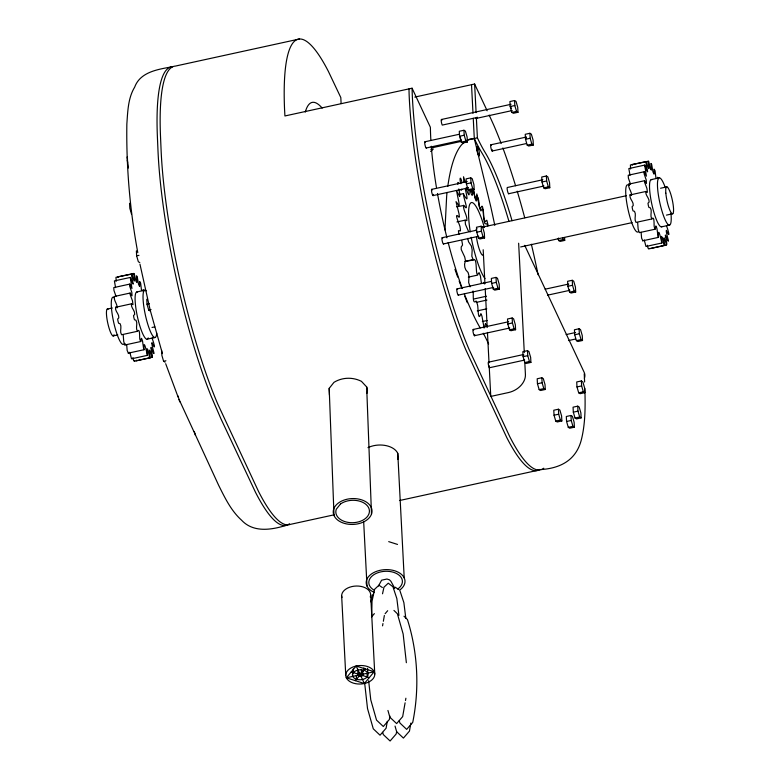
<?xml version="1.0" encoding="UTF-8"?>
<svg xmlns="http://www.w3.org/2000/svg" width="780" height="780" viewBox="0 0 780 780"><rect width="100%" height="100%" fill="white"/><g stroke="black" fill="none" stroke-linecap="round" stroke-linejoin="round"><path stroke-width="1.17" d="M444.961 229.973L446.657 196.189A360.428 69.703 77.7 0 1 447.047 192.445M371.699 617.048L372.011 601.331L374.663 589.231L378.944 585.215L382.375 587.554M117.712 277.417L117.751 276.851L134.238 273.644L136.003 281.278L136.958 282.418L136.519 275.808L137.251 276.822L138.557 284.378L139.62 286.484L139.669 281.502L140.644 283.15L141.511 290.521M133.624 273.38C135.145 283.267 134.706 283.715 131.849 273.848L115.966 277.319L116.162 281.317M132.931 357.581C132.912 358.166 133.838 362.437 134.472 360.662M134.433 361.238L150.306 357.767C148.795 347.89 149.224 347.441 152.09 357.298C153.494 356.665 148.346 340.002 152.636 351.302C156.429 359.336 150.95 343.951 151.983 342.654C156.858 353.447 153.221 340.616 151.983 338.12M632.141 165.077L632.18 164.512L648.667 161.294L650.432 168.928L651.398 170.079L650.949 163.459L651.68 164.482L652.987 172.039L654.059 174.135L654.098 169.162L655.083 170.8L655.951 178.181M648.063 161.041C649.584 170.918 649.145 171.366 646.279 161.509L630.406 164.98L630.591 168.977M647.371 245.232C647.351 245.827 648.277 250.097 648.911 248.323M648.862 248.888L664.745 245.427C663.224 235.541 663.663 235.092 666.52 244.959C667.924 244.325 662.776 227.662 667.075 238.963C670.868 246.997 665.389 231.611 666.413 230.314C671.297 241.098 667.66 228.267 666.422 225.771M115.577 287.606L114.397 280.907L130.28 277.446L131.957 288.493L129.841 284.076L129.655 286.036L131.849 292.51L132.015 295.796L130.153 293.036L130.133 294.538L132.483 300.807L132.99 304.678L131.42 303.82L115.537 307.291C114.894 311.454 119.252 313.745 118.813 317.909L117.663 319.02L117.994 321.165L118.589 323.242L120.081 323.671C122.216 327.269 119.252 331.227 121.582 334.747L137.456 331.285C140.195 327.454 139.445 337.321 139.786 339.046C141.999 346.369 140.176 332.816 142.545 341.143C145.928 365.459 141.258 327.649 147.42 355.348L131.537 358.81L129.802 352.267M131.42 303.82C130.767 307.983 135.135 310.284 134.686 314.438L133.536 315.559L133.877 317.704L134.462 319.781L135.954 320.2C138.099 323.798 135.135 327.756 137.456 331.285M630.006 175.266L628.836 168.568L644.709 165.097L646.386 176.153L644.28 171.736L644.095 173.686L646.279 180.17L646.454 183.446L644.592 180.697L644.572 182.189L646.922 188.458L647.419 192.328L645.85 191.48L629.977 194.941C629.323 199.114 633.692 201.406 633.243 205.559L632.092 206.68L632.434 208.826L633.019 210.902L634.51 211.331C636.655 214.929 633.692 218.887 636.022 222.407L651.895 218.936C654.634 215.114 653.874 224.971 654.215 226.707C656.438 234.019 654.615 220.477 656.984 228.793C660.367 253.12 655.688 215.299 661.85 242.999L645.976 246.47L644.231 239.918M645.85 191.48C645.206 195.643 649.565 197.935 649.126 202.088L647.975 203.209L648.307 205.355L648.901 207.431L650.393 207.86C652.529 211.458 649.565 215.416 651.895 218.936M484.906 326.128L485.404 323.573A8.785 1.696 77.7 0 1 486.447 325.533L486.749 326.479M465.387 189.442C467.922 200.577 467.688 201.367 463.544 194.22C463.076 196.999 469.794 213.847 463.934 205.471L456.524 206.807M382.551 625.852L382.96 623.551M383.36 621.26L384.365 615.508M387.309 721.325L386.1 728.218L380.045 735.208L373.279 728.812L367.517 708.562L364.709 683.465M389.961 716.069L389.356 719.521L383.311 726.502L376.535 720.115L370.773 699.855L368.638 680.735M395.041 726.073L396.64 731.698L396.152 734.009L390.098 741L383.331 734.604L382.688 732.352M405.093 702.819L402.675 716.606L396.62 723.596L389.854 717.2L387.933 710.453M405.493 700.518L405.892 698.217M410.875 723.06L409.461 731.104L403.416 738.094L396.64 731.698M140.819 341.513L124.936 344.984L125.18 343.785M142.876 290.833L143.12 289.633L143.754 290.959M657.316 178.493L657.55 177.294L658.193 178.62M370.939 601.916L372.382 595.316L373.532 593.941M382.522 593.794L383.974 587.203L388.255 583.187L392.944 586.784L396.844 598.572L398.921 615.391M467.825 187.424L467.707 187.834A8.785 1.696 77.7 0 1 467.23 187.717M147.42 355.348L146.971 348.728L147.937 349.879L149.419 356.811L150.306 357.767M661.85 242.999L661.411 236.389L662.366 237.53L663.848 244.462L664.745 245.427M153.904 337.798L153.075 337.155M644.592 180.697L628.709 184.158C627.988 188.272 631.888 191.363 631.566 195.497M668.333 225.449L667.505 224.816M378.505 585.936L381.615 580.183L386.919 579.023L389.435 579.813L390.926 581.324L394.709 588.198M136.646 360.233L136.207 360.769L152.09 357.298M463.564 205.267C462.969 210.561 467.454 215.251 466.879 220.662L465.163 220.155L456.953 221.939M334.015 515.56L329.189 388.362L333.986 382.327C342.332 377.218 352.726 376.954 361.423 381.322L366.668 386.929A19.412 12.363 -3 0 1 366.922 393.325M371.797 616.609L374.371 613.626M385.115 613.704L387.68 610.711M346.349 677.81L356.168 666.032L374.185 671.736L364.367 683.524L346.349 677.81L374.185 671.736M355.358 680.667L365.177 668.879M465.163 220.155L465.416 224.25L468.458 231.27M131.849 273.848C130.611 276.578 136.471 293.251 130.28 277.446M646.279 161.509C645.05 164.239 650.9 180.901 644.709 165.097M430.657 151.447L433.27 149.058L430.901 149.575M464.285 142.282L461.672 144.68A360.428 69.703 77.7 0 0 447.788 186.469M393.715 588.549L395.284 587.233L398.716 589.573M466.596 140.624L469.765 139.094L474.318 138.557A141.287 27.319 77.7 0 0 481.816 152.782A135.272 26.159 77.7 0 1 489.304 167.008A134.843 26.081 77.7 0 1 508.94 221.364M464.968 261.495L474.796 259.76C477.311 261.7 475.137 280.273 479.056 272.581L480.46 276.11L481.416 283.501M126.672 344.614L127.169 350.512L128.388 353.116M641.101 232.264L641.608 238.173L642.827 240.776M299.452 39L175.403 66.085A197.34 38.161 77.7 0 0 160.505 136.334L161.06 149.272A190.076 36.758 77.7 0 0 217.854 404.245L258.56 491.517A199.592 38.6 77.7 0 0 290.267 524.394L334.191 514.8M430.882 140.439A125.326 24.238 77.7 0 1 430.414 128.612L430.336 127.189L412.074 88.208L284.924 115.966L284.554 109.249A197.34 38.161 77.7 0 1 328.458 71.545L340.811 97.558L341.113 103.564M414.814 97.081L474.62 84.016L487.168 110.789M514.566 100.532L509.915 101.556L510.169 106.538L511.885 112.408L513.337 113.285L517.988 112.271L517.725 107.289L516.019 101.419L514.566 100.532L514.819 105.524L516.535 111.384L517.988 112.271M441.548 119.467L511.056 104.286M510.169 106.538L514.819 105.524M477.145 117.097A3.237 0.624 77.7 0 1 476.356 117.643L442.25 125.093A3.237 0.624 77.7 0 1 441.207 120.646A3.237 0.624 77.7 0 1 441.987 120.11M475.673 118.531L512.197 110.555M511.885 112.408L516.535 111.384M463.954 130.26L459.303 131.274L459.556 136.266L461.273 142.126L462.725 143.013L467.376 141.999L467.113 137.017L465.406 131.147L463.954 130.26L464.207 135.242L465.923 141.112L467.376 141.999M425.051 141.745L459.264 134.267M459.556 136.266L464.207 135.242M426.182 148.005L461.575 140.283A3.237 0.624 77.7 0 1 461.136 139.639M431.584 147.888L461.311 141.365M467.2 140.117L477.399 137.845A141.287 27.319 77.7 0 0 484.916 152.1A135.272 26.159 77.7 0 1 492.404 166.325A134.843 26.081 77.7 0 1 512.041 220.681M461.273 142.126L465.923 141.112M529.903 133.282L525.252 134.297L525.505 139.279L527.221 145.148L528.674 146.035L533.325 145.022L533.072 140.03L531.356 134.16L529.903 133.282L530.166 138.265L531.872 144.134L533.325 145.022M491 144.758L526.393 137.036M525.505 139.279L530.166 138.265M492.141 151.028L526.354 143.559M527.221 145.148L531.872 144.134M470.769 177.85L466.118 178.864L466.372 183.846L468.088 189.716L469.54 190.593L474.191 189.579L473.928 184.597L472.222 178.727L470.769 177.85L471.023 182.832L472.738 188.701L474.191 189.579M431.866 189.326L467.259 181.594M139.796 262.606L138.343 261.719L136.636 255.859L138.957 255.343M466.372 183.846L471.023 182.832M432.998 195.595L468.39 187.863M468.088 189.716L472.738 188.701M460.122 194.327L463.642 193.557M546.39 175.987L541.739 177.011L541.993 181.993L543.699 187.863L545.152 188.74L549.803 187.726L549.549 182.744L547.843 176.875L546.39 175.987L546.643 180.98L548.35 186.839L549.803 187.726M542.88 179.741L507.488 187.473A3.237 0.624 77.7 0 0 507.497 190.993A3.237 0.624 77.7 0 0 508.911 193.537M541.993 181.993L546.643 180.98M508.618 193.732L544.011 186.011M543.699 187.863L548.35 186.839M129.841 284.076L113.782 287.596L113.958 290.472L116.074 296.498M644.28 171.736L628.212 175.246L628.397 178.123L630.503 184.158M130.153 293.036L114.27 296.507C113.548 300.622 117.458 303.712 117.136 307.837M136.773 291.974L144.709 290.238M651.212 179.624L659.149 177.889M481.153 226.22L476.502 227.233L476.765 232.216L478.471 238.085L479.924 238.972L484.575 237.949L484.322 232.966L482.606 227.097L481.153 226.22L481.416 231.202L483.122 237.071L484.575 237.949M107.211 309.094L112.34 307.973M481.591 227.331L626.203 195.751M660.582 188.243L666.919 186.859M442.25 237.695L476.463 230.227M150.189 310.976L148.736 310.089L147.02 304.229L149.351 303.722M476.765 232.216L481.416 231.202M443.391 243.964L478.784 236.233M148.736 310.089L151.057 309.582M478.471 238.085L483.122 237.071M113.081 335.956L117.799 334.922M152.022 327.454L154.791 326.849M520.66 246.948L632.083 222.622M666.451 215.114L672.789 213.73M558.061 238.573L558.636 240.532L563.287 239.518L564.74 240.396L564.613 237.91M465.553 261.241L473.762 259.447M564.74 240.396L560.089 241.42L558.636 240.532M147.157 339.183L155.103 337.447M661.596 226.834L669.533 225.108M655.258 229.174L639.376 232.645L638.157 229.203L637.66 222.602M468.331 277.134L477.711 275.087M128.203 353.165L144.085 349.703M642.642 240.825L658.515 237.354M496.022 277.387L491.371 278.411L491.624 283.394L493.331 289.263L494.783 290.14L499.444 289.127L499.18 284.144L497.474 278.275L496.022 277.387L496.275 282.38L497.991 288.239L499.444 289.127M457.119 288.873L491.332 281.404M650.647 248.42L666.52 244.959M491.624 283.394L496.275 282.38M458.25 295.132L493.642 287.41M161.626 350.415L161.889 355.397L163.595 361.267L165.925 360.76M493.331 289.263L497.991 288.239M473.587 299.042L486.486 296.224M572.267 280.283L567.606 281.297L567.869 286.279L569.575 292.149L571.028 293.036L575.679 292.022L575.425 287.03L573.709 281.171L572.267 280.283L572.52 285.265L574.226 291.135L575.679 292.022M476.356 302.367L486.915 300.066M545.152 289.185L568.757 284.037M567.869 286.279L572.52 285.265M547.472 295.191L569.887 290.296A3.237 0.624 77.7 0 1 569.449 289.663M477.282 310.889L486.779 308.812M569.575 292.149L574.226 291.135M482.362 321.535L487.11 320.502M512.167 317.977L507.517 318.991L507.78 323.973L509.486 329.843L510.939 330.73L515.59 329.716L515.336 324.724L513.62 318.864L512.167 317.977L512.431 322.959L514.137 328.828L515.59 329.716M473.265 329.452L508.658 321.731M507.78 323.973L512.431 322.959M474.406 335.722L509.798 327.99M509.486 329.843L514.137 328.828M579.091 328.76L574.441 329.774L574.694 334.756L576.41 340.626L577.863 341.503L582.514 340.49L582.25 335.507L580.544 329.638L579.091 328.76L579.345 333.743L581.061 339.612L582.514 340.49M566.143 334.571L575.582 332.504M574.694 334.756L579.345 333.743M568.464 340.577L575.542 339.027M530.907 362.417L529.454 361.53L524.803 362.544L526.256 363.431L530.907 362.417L530.654 357.425L528.938 351.565L527.485 350.678L522.834 351.692L523.097 356.674L524.803 362.544L525.418 374.468A18.466 13.787 -25.1 0 1 508.462 392.555L490.766 396.425L489.177 365.791M576.41 340.626L581.061 339.612M522.795 354.685L488.582 362.154A3.237 0.624 77.7 0 0 488.309 364.055A3.237 0.624 77.7 0 0 489.284 367.78L524.677 360.058M523.097 356.674L527.748 355.66L527.485 350.678M541.846 377.754L537.196 378.768L537.449 383.75L539.165 389.62L540.618 390.507L545.269 389.483L545.005 384.501L543.299 378.631L541.846 377.754L542.1 382.736L543.816 388.606L545.269 389.483M537.449 383.75L542.1 382.736M539.165 389.62L543.816 388.606M581.373 380.942L576.722 381.956L576.986 386.938L578.692 392.808L580.144 393.685L584.795 392.671L584.542 387.689L582.826 381.82L581.373 380.942L581.636 385.924L583.342 391.794L584.795 392.671M576.986 386.938L581.636 385.924M578.692 392.808L583.342 391.794M558.431 409.217L553.78 410.231L554.044 415.214L555.75 421.083L557.203 421.97L561.853 420.947L561.6 415.964L559.884 410.095L558.431 409.217L558.694 414.2L560.401 420.069L561.853 420.947M577.717 406.156L573.066 407.18L573.319 412.162L575.035 418.031L576.488 418.909L581.139 417.895L580.876 412.912L579.169 407.043L577.717 406.156L577.98 411.148L579.686 417.007L581.139 417.895M554.044 415.214L558.694 414.2M573.319 412.162L577.98 411.148M570.97 415.477L566.319 416.491L566.572 421.473L568.288 427.343L569.731 428.22L574.392 427.206L574.129 422.224L572.423 416.354L570.97 415.477L571.223 420.459L572.939 426.328L574.392 427.206M555.75 421.083L560.401 420.069M575.035 418.031L579.686 417.007M566.572 421.473L571.223 420.459M568.288 427.343L572.939 426.328M287.167 525.067C272.171 529.795 253.607 533.188 241.547 520.172C231.026 510.705 224.796 497.611 218.576 485.15L179.069 399.428M399.477 500.536L538.366 470.213M541.466 469.531C561.824 468 576.703 459.196 581.539 439.003C585.546 422.468 585.312 405.278 584.873 388.381M483.405 282.389L484.438 283.842M388.703 541.632L397.517 544.43M351.263 671.921L369.272 677.625M632.18 164.512L632.794 164.765M117.751 276.851L118.355 277.105M629.977 194.941L630.562 195.146M115.537 307.291L116.132 307.486M163.595 361.267L165.048 362.154M403.991 616.219L407.443 619.564C417.856 652.529 419.591 688.535 412.727 722.407L406.673 729.388L399.906 723.001L399.262 720.749M393.939 610.428L397.39 613.762L403.153 634.023L406.36 662.707M124.936 344.984L123.718 341.552L123.23 334.942M460.96 189.959L461.233 190.232A8.785 1.696 77.7 0 0 461.731 189.218M473.177 259.701L471.832 256.21L472.173 249.951L471.364 246.041L468.526 241.761L467.737 238.387M470.116 286.845L468.663 282.545L468.975 276.091A8.785 1.696 77.7 0 0 468.078 272.464L465.845 269.948L464.812 267.238L464.558 264.235L465.416 260.578A8.785 1.696 77.7 0 0 464.675 256.893L461.224 249.551L461.194 247.006L462.54 245.095A8.785 1.696 77.7 0 0 461.965 241.517L461.692 240.493M628.709 184.158L629.421 185.114M458.659 183.719L457.957 182.452L457.743 184.226M489.167 115.079L493.662 124.966A199.592 38.6 77.7 0 1 501.189 143.52M524.696 245.329L584.142 372.255A18.466 11.749 -3 0 1 584.376 378.339M356.168 666.032L364.367 683.524M477.399 137.845L476.356 117.643M484.107 328.068L481.972 316.231A8.785 1.696 77.7 0 0 480.889 313.667C477.799 323.144 478.325 306.384 477.428 304.541A8.785 1.696 77.7 0 0 476.375 301.48L476.083 301.031C472.115 305.555 473.714 292.773 473.031 290.969M178.172 397.244L165.682 363.694M470.34 189.901L470.652 190.73A8.785 1.696 77.7 0 0 471.617 191.987L471.783 189.55M459.176 281.141L460.258 284.066M460.678 285.168L461.906 288.483M454.954 269.324L457.694 277.105M399.974 590.84L403.874 602.628L405.805 618.238M466.167 187.873C467.22 192.514 470.418 199.972 468.702 189.53M162.425 353.623L150.199 310.157L139.951 264.157M562.712 237.559L563.287 239.518M527.748 355.66L529.454 361.53M128.447 168.012L127.335 160.095M131.528 214.139L129.821 208.27L129.558 203.287M194.308 431.457L195.448 435.367M178.035 395.986L179.751 401.856M462.023 182.491C460.161 174.632 459.284 178.854 460.882 183.69M487.831 225.986L486.808 223.811L485.189 223.753C482.674 221.812 484.848 203.239 480.928 210.931C477.984 206.505 479.973 200.06 477.106 195.887C476.502 209.371 474.142 192.211 473.275 189.218M458.923 234.497L458.406 230.704L460.385 230.909L460.444 230.324A8.785 1.696 77.7 0 0 460.073 227.009C460.219 225.995 452.81 210.2 459.108 217.298L459.235 216.918A8.785 1.696 77.7 0 0 459.079 214.012L456.017 201.64L458.962 205.442A8.785 1.696 77.7 0 0 459.03 203.073L456.456 190.495L459.635 196.423A8.785 1.696 77.7 0 0 459.927 194.688L458.806 188.965M470.165 189.774C471.52 197.057 473.479 197.33 472.261 189.784M465.299 182.062L463.515 176.758L463.837 181.818M137.797 252.661C129.928 210.278 126.194 167.125 126.847 124.03C127.754 111.579 127.978 98.134 134.667 87.155C140.273 71.74 158.428 69.293 172.302 66.768A197.34 38.161 77.7 0 0 157.404 137.017L157.96 149.945A190.076 36.758 77.7 0 0 211.019 395.889L220.916 418.753L255.46 492.2A199.592 38.6 77.7 0 0 289.487 523.741M473.363 189.442L474.874 197.213A8.785 1.696 77.7 0 0 475.917 199.173L476.834 193.937L479.359 206.505A8.785 1.696 77.7 0 0 480.431 209.069C483.522 199.602 483.005 216.362 483.892 218.205A8.785 1.696 77.7 0 0 484.955 221.257L485.248 221.715L486.837 220.194L488.085 225.166M518.642 243.224L524.287 352.579M474.62 84.016L476.102 112.661M483.181 249.746L484.945 283.784M485.199 288.649L487.207 327.541M487.451 332.407L489.021 362.798M471.52 84.698L473.002 113.334M473.255 118.316L474.298 138.528L490.815 206.905A360.428 69.703 77.7 0 1 494.803 225.371M367.975 447.632A19.412 12.353 -3 0 1 397.771 453.326L404.206 577.931M370.666 594.614L374.77 674.105A14.518 9.243 -3 0 1 353.32 683.114A14.518 9.243 -3 0 1 352.706 667.115A14.518 9.243 -3 0 1 374.77 674.105M363.685 521.937L367 586.053M367.555 668.314L367.809 673.13M366.98 673.345L367.165 676.962M363.909 667.856L364.026 670.264M362.632 670.605L362.817 674.222M362.476 673.111L362.602 675.519M361.354 669.63L361.54 673.247M358.868 673.891L358.995 676.299A2.662 1.696 -3 0 0 362.924 674.651A2.662 1.696 -3 0 0 358.878 673.374A2.662 1.696 -3 0 0 358.995 676.299M357.679 669.221L357.932 674.037M356.323 675.675L356.509 679.292A7.868 5.002 -3 0 0 368.121 674.408A7.868 5.002 -3 0 0 356.168 670.625A7.868 5.002 -3 0 0 356.509 679.292M353.184 668.977L353.369 672.594M352.482 671.6L352.726 676.426M341.659 595.949L345.764 675.451M146.767 299.237L147.02 304.229M136.383 250.868L136.636 255.859M584.23 373.844L584.63 382.005M329.189 388.362L329.452 395.05M127.608 162.991L127.364 156.712L127.423 158.476M397.771 453.326L398.005 459.44M366.668 386.929L371.494 514.127A19.412 12.938 -2.2 0 1 339.261 521.167A19.412 12.938 -2.2 0 1 347.119 499.21A19.412 12.938 -2.2 0 1 371.494 514.127M412.074 88.208L412.259 94.409A190.076 36.758 77.7 0 0 469.053 349.391L509.759 436.663A199.592 38.6 77.7 0 0 543.787 468.205M408.973 88.881L409.149 95.092A190.076 36.758 77.7 0 0 465.952 350.064L506.659 437.336A199.592 38.6 77.7 0 0 539.935 469.423M341.942 597.548A14.518 9.243 -3 0 1 356.44 586.024A14.518 9.243 -3 0 1 370.266 597.022M485.014 278.616A40.121 7.761 77.7 0 1 471.178 237.296M470.243 231.845A40.121 7.761 77.7 0 1 469.892 204.038L470.857 202.82A40.121 7.761 77.7 0 1 484.38 227.458M305.273 112.096A132.6 25.643 77.7 0 1 322.169 108.069M374.02 590.099A16.809 10.696 -3 0 1 373.435 574.977A16.809 10.696 -3 0 1 397.186 573.875A16.809 10.696 -3 0 1 397.771 588.998M374.137 592.322A19.412 12.353 -3 0 1 370.461 574.724A19.412 12.353 -3 0 1 398.365 572.286A19.412 12.353 -3 0 1 399.652 590.09M483.269 333.235A141.141 27.29 77.7 0 1 487.978 342.596L487.997 342.625A141.287 27.319 77.7 0 1 488.631 344M502.866 147.956A199.592 38.6 77.7 0 1 515.58 185.747M517.228 191.197A199.592 38.6 77.7 0 1 524.716 217.756M531.365 244.237A199.592 38.6 77.7 0 1 538.093 274.726M480.197 327.902A135.272 26.159 77.7 0 1 473.011 314.184L470.496 308.568A125.326 24.238 77.7 0 1 464.353 293.943M462.316 288.512A125.326 24.238 77.7 0 1 448.159 242.541M446.959 237.832A125.326 24.238 77.7 0 1 437.473 193.459M436.459 187.531A125.326 24.238 77.7 0 1 431.281 146.221M433.348 194.405A3.237 0.624 77.7 0 1 432.559 194.951A3.237 0.624 77.7 0 1 431.515 190.505A3.237 0.624 77.7 0 1 432.305 189.969M426.475 147.81A3.237 0.624 77.7 0 1 424.895 144.436A3.237 0.624 77.7 0 1 425.49 142.379M443.674 243.76A3.237 0.624 77.7 0 1 442.094 240.386A3.237 0.624 77.7 0 1 442.689 238.339M458.543 294.938A3.237 0.624 77.7 0 1 456.963 291.564A3.237 0.624 77.7 0 1 457.558 289.517M492.482 149.848A3.237 0.624 77.7 0 1 491.702 150.384A3.237 0.624 77.7 0 1 490.659 145.948A3.237 0.624 77.7 0 1 491.439 145.402M511.28 108.605A3.237 0.624 77.7 0 1 510.9 106.977M558.938 238.68A3.237 0.624 77.7 0 1 558.5 238.036M526.051 138.216A3.237 0.624 77.7 0 1 526.11 137.231M460.668 138.333A3.237 0.624 77.7 0 1 460.288 136.705M523.633 355.612A3.237 0.624 77.7 0 1 523.692 354.627M474.747 334.542A3.237 0.624 77.7 0 1 473.967 335.078A3.237 0.624 77.7 0 1 472.924 330.642A3.237 0.624 77.7 0 1 473.704 330.096M114.065 334.708A13.787 2.671 77.7 0 1 107.991 324.119A13.787 2.671 77.7 0 1 108.098 309.241M483.464 254.719A13.787 2.671 77.7 0 1 480.538 252.379L479.924 250.945A13.787 2.671 77.7 0 1 476.463 237.139M476.122 230.568A13.787 2.671 77.7 0 1 476.853 228.374M148.229 337.886A24.17 4.67 77.7 0 1 137.826 318.445A24.17 4.67 77.7 0 1 137.475 292.042M123.932 343.97A24.17 4.67 77.7 0 1 113.266 320.278A24.17 4.67 77.7 0 1 114.445 297.794M156.721 333.06A24.17 4.67 77.7 0 1 146.162 318.377A24.17 4.67 77.7 0 1 146.201 290.862M662.191 226.424A24.17 4.67 77.7 0 1 651.875 204.418A24.17 4.67 77.7 0 1 651.904 179.692M638.371 231.631A24.17 4.67 77.7 0 1 627.705 207.938A24.17 4.67 77.7 0 1 628.875 185.445M670.956 213.262A24.17 4.67 77.7 0 1 665.301 220.116A24.17 4.67 77.7 0 1 657.452 184.431A24.17 4.67 77.7 0 1 665.34 187.736M467.308 302.698A360.428 69.703 77.7 0 1 464.792 296.205M340.441 504.036L336.287 509.223A16.809 11.203 -2.2 0 0 354.52 522.6A16.809 11.203 -2.2 0 0 367.673 506.191A16.809 11.203 -2.2 0 0 340.441 504.036M665.837 193.186A13.787 2.671 77.7 0 0 672.38 213.817A13.787 2.671 77.7 0 0 670.732 194.015A13.787 2.671 77.7 0 0 665.837 193.186M476.746 148.346A4.856 0.936 77.7 0 0 478.959 155.971A4.856 0.936 77.7 0 0 478.627 149.497A4.856 0.936 77.7 0 0 476.746 148.346"/></g></svg>
